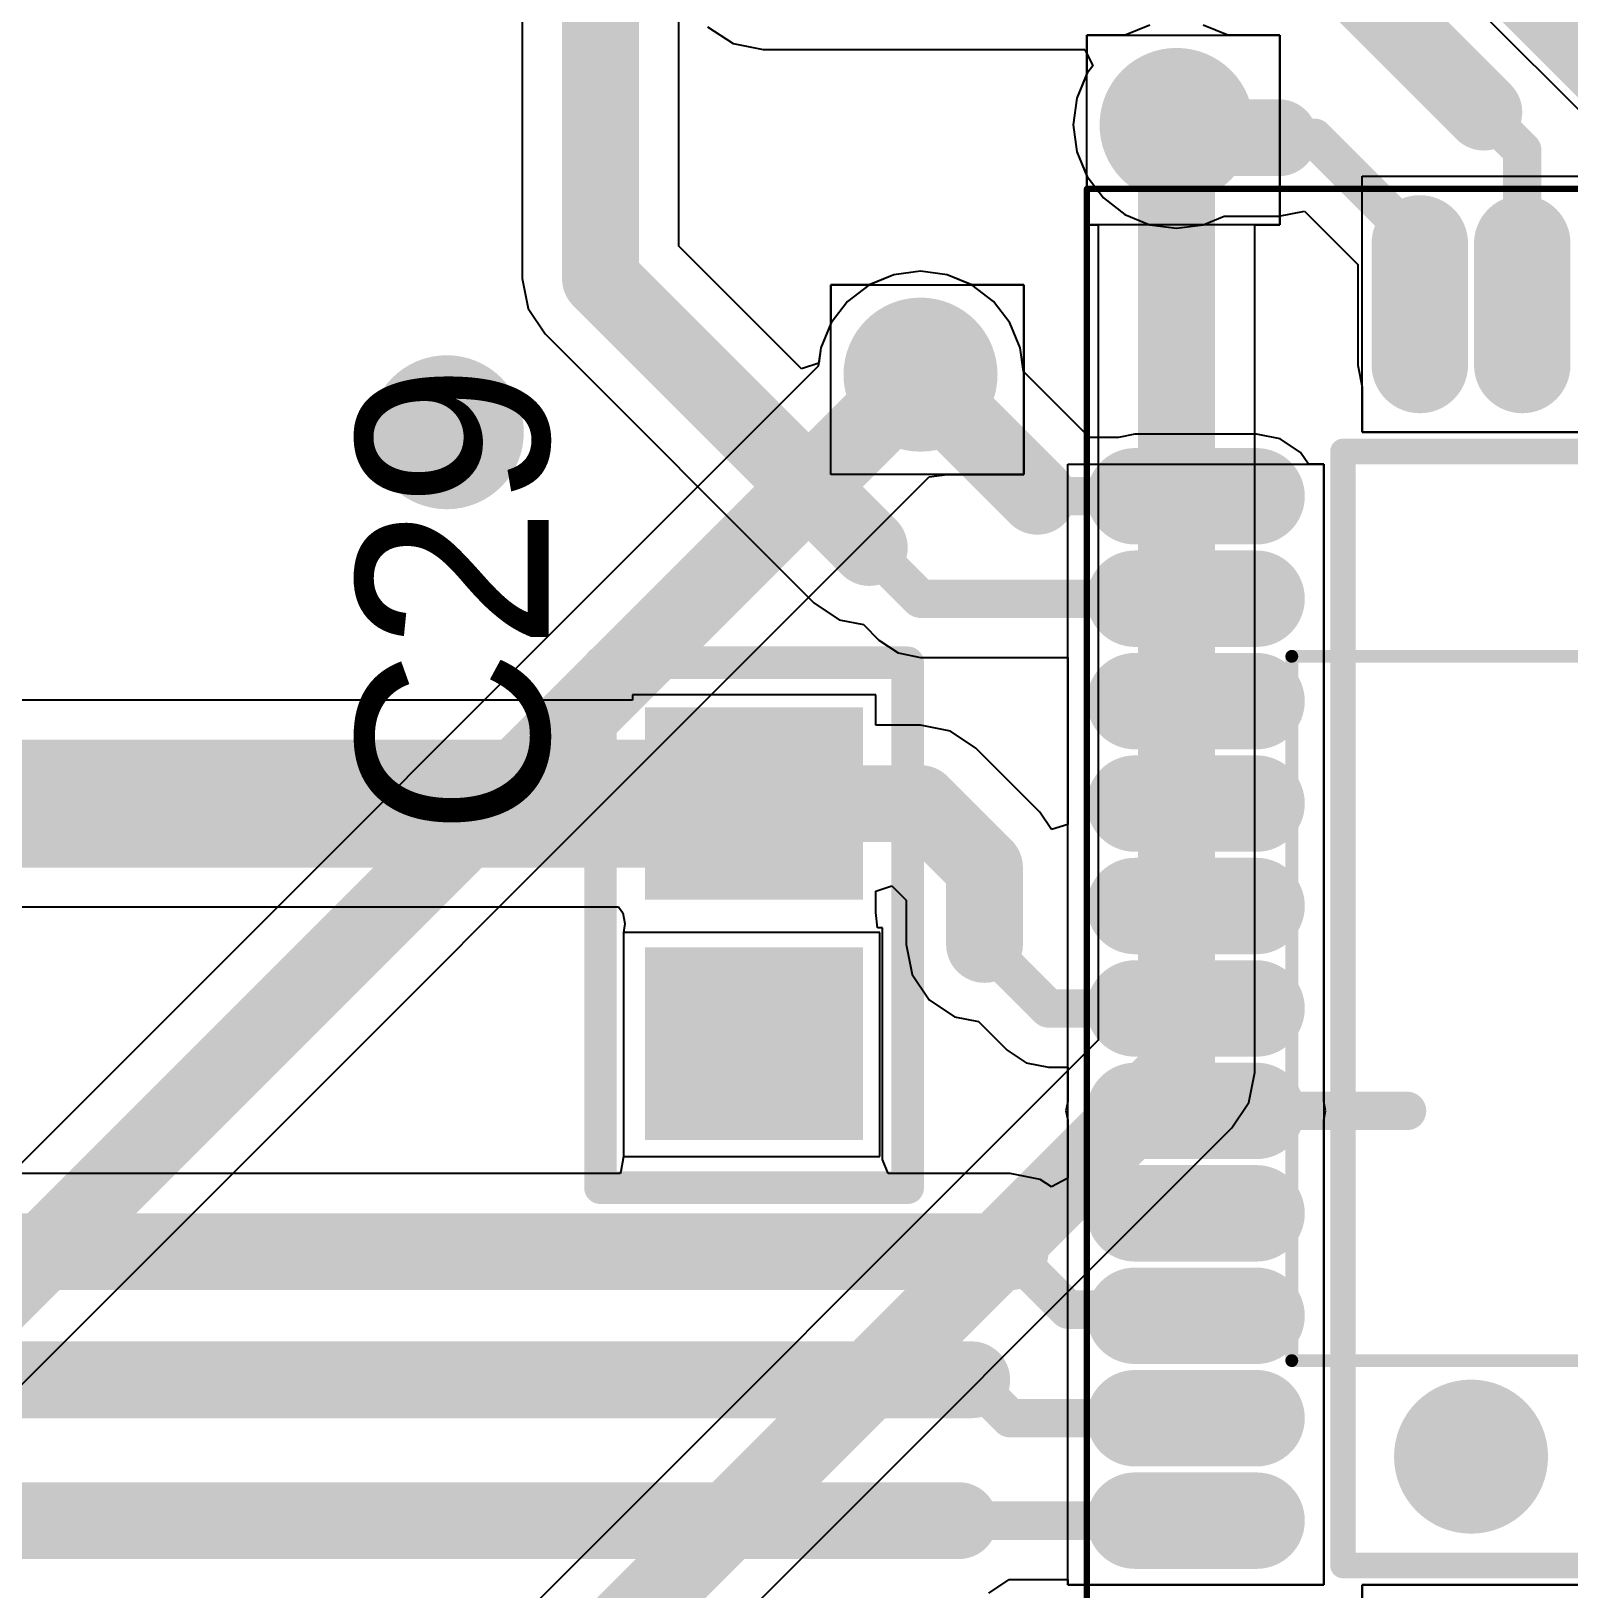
# Model space of a CAD drawing. Header units: millimetres. Extents: x -37 to 96, y -3 to 87.
# Drawn here: x 54.35 to 66.36, y 29.97 to 42.13 of the extents above; entities that cross this region are included whole.
import ezdxf

# ---------------------------------------------------------------- set-up
doc = ezdxf.new("R2010")
doc.units = ezdxf.units.MM
for name, color, linetype in [('BottomLayer', 5, 'Continuous'), ('BottomSolder', 6, 'Continuous'), ('Mechanical13', 56, 'Continuous'), ('Mechanical15', 56, 'Continuous'), ('MultiLayer', 9, 'Continuous'), ('TopLayer', 1, 'Continuous'), ('TopOverlay', 2, 'Continuous'), ('TopPaste', 8, 'Continuous'), ('TopSolder', 216, 'Continuous'), ('ViaHoleLayer', 16, 'Continuous')]:
    doc.layers.add(name, color=color, linetype=linetype)

# ---------------------------------------------------------------- blocks, each defined once
blk = doc.blocks.new('ATMEGA16_44A_26')
at = {"layer": 'Mechanical13', "const_width": 0.0999998}
for points in [[(2.74999958, -8.99999978), (2.74999958, 0.999998)], [(8.24999874, -8.99999978), (8.24999874, 0.999998)], [(8.24999874, -8.99999978), (2.74999958, -8.99999978)]]:
    blk.add_lwpolyline(points, dxfattribs=at)
at = {"layer": 'Mechanical13', "const_width": 0.0499999}
for points in [[(2.7250009, -8.99999978, 1), (2.77499826, -8.99999978, 1)], [(2.7250009, -8.99999978, 1), (2.77499826, -8.99999978, 1)], [(8.22500006, -8.99999978, 1), (8.27499742, -8.99999978, 1)], [(8.22500006, -8.99999978, 1), (8.27499742, -8.99999978, 1)]]:
    blk.add_lwpolyline(points, format="xyb", close=True, dxfattribs=at)
at = {"layer": 'Mechanical15', "const_width": 0.0499999}
for points in [[(-0.90000074, -10.60000166), (-0.90000074, 2.59999734)], [(11.89999906, -10.60000166), (-0.90000074, -10.60000166)]]:
    blk.add_lwpolyline(points, dxfattribs=at)
at = {"layer": 'Mechanical15', "const_width": 0.02499868}
blk.add_lwpolyline([(-0.9125000799999999, -10.60000166, 1), (-0.8875014, -10.60000166, 1)], format="xyb", close=True, dxfattribs=at)
blk.add_lwpolyline([(-0.9125000799999999, -10.60000166, 1), (-0.8875014, -10.60000166, 1)], format="xyb", close=True, dxfattribs=at)
at = {"layer": 'TopLayer', "const_width": 0.5499989}
for points in [[(-0.47500032, -7.20000084), (0.47500032, -7.20000084)], [(-0.47500032, -8.00000178), (0.47500032, -8.00000178)], [(1.49999954, -9.2750005), (1.49999954, -10.22500114)], [(2.30000048, -9.2750005), (2.30000048, -10.22500114)], [(3.09999888, -9.2750005), (3.09999888, -10.22500114)], [(3.89999982, -9.2750005), (3.89999982, -10.22500114)], [(4.700000759999999, -9.2750005), (4.700000759999999, -10.22500114)], [(5.49999916, -9.2750005), (5.49999916, -10.22500114)], [(6.300000099999999, -9.2750005), (6.300000099999999, -10.22500114)], [(7.10000104, -9.2750005), (7.10000104, -10.22500114)], [(7.89999944, -9.2750005), (7.89999944, -10.22500114)], [(8.700000379999999, -9.2750005), (8.700000379999999, -10.22500114)], [(9.49999878, -9.2750005), (9.49999878, -10.22500114)]]:
    blk.add_lwpolyline(points, dxfattribs=at)
at = {"layer": 'TopLayer', "const_width": 0.27499818}
for points in [[(-0.6125006799999999, -7.20000084, 1), (-0.33749996, -7.20000084, 1)], [(0.33749996, -7.20000084, 1), (0.6125006799999999, -7.20000084, 1)], [(-0.6125006799999999, -8.00000178, 1), (-0.33749996, -8.00000178, 1)], [(0.33749996, -8.00000178, 1), (0.6125006799999999, -8.00000178, 1)], [(1.36249918, -9.2750005, 1), (1.6374999, -9.2750005, 1)], [(2.16250012, -9.2750005, 1), (2.43750084, -9.2750005, 1)], [(2.96249852, -9.2750005, 1), (3.23749924, -9.2750005, 1)], [(3.76249946, -9.2750005, 1), (4.03750018, -9.2750005, 1)], [(4.5625004, -9.2750005, 1), (4.83750112, -9.2750005, 1)], [(5.3624988, -9.2750005, 1), (5.63749952, -9.2750005, 1)], [(6.162499739999999, -9.2750005, 1), (6.437500459999999, -9.2750005, 1)], [(6.962500679999999, -9.2750005, 1), (7.237501399999999, -9.2750005, 1)], [(7.76249908, -9.2750005, 1), (8.0374998, -9.2750005, 1)], [(8.56250002, -9.2750005, 1), (8.83750074, -9.2750005, 1)], [(9.36249842, -9.2750005, 1), (9.63749914, -9.2750005, 1)], [(1.36249918, -10.22500114, 1), (1.6374999, -10.22500114, 1)], [(2.16250012, -10.22500114, 1), (2.43750084, -10.22500114, 1)], [(2.96249852, -10.22500114, 1), (3.23749924, -10.22500114, 1)], [(3.76249946, -10.22500114, 1), (4.03750018, -10.22500114, 1)], [(4.5625004, -10.22500114, 1), (4.83750112, -10.22500114, 1)], [(5.3624988, -10.22500114, 1), (5.63749952, -10.22500114, 1)], [(6.162499739999999, -10.22500114, 1), (6.437500459999999, -10.22500114, 1)], [(6.962500679999999, -10.22500114, 1), (7.237501399999999, -10.22500114, 1)], [(7.76249908, -10.22500114, 1), (8.0374998, -10.22500114, 1)], [(8.56250002, -10.22500114, 1), (8.83750074, -10.22500114, 1)], [(9.36249842, -10.22500114, 1), (9.63749914, -10.22500114, 1)]]:
    blk.add_lwpolyline(points, format="xyb", close=True, dxfattribs=at)
at = {"layer": 'TopOverlay', "const_width": 0.1999996}
for points in [[(1.15000024, -8.60000058), (1.15000024, 0.5999987999999999)], [(9.85000062, -8.60000058), (9.85000062, 0.5999987999999999)], [(9.85000062, -8.60000058), (1.15000024, -8.60000058)]]:
    blk.add_lwpolyline(points, dxfattribs=at)
at = {"layer": 'TopOverlay', "const_width": 0.0999998}
for points in [[(1.10000034, -8.60000058, 1), (1.20000014, -8.60000058, 1)], [(1.10000034, -8.60000058, 1), (1.20000014, -8.60000058, 1)], [(9.80000072, -8.60000058, 1), (9.900000519999999, -8.60000058, 1)], [(9.80000072, -8.60000058, 1), (9.900000519999999, -8.60000058, 1)]]:
    blk.add_lwpolyline(points, format="xyb", close=True, dxfattribs=at)
at = {"layer": 'TopPaste', "const_width": 0.5499989}
for points in [[(-0.47500032, -7.20000084), (0.47500032, -7.20000084)], [(-0.47500032, -8.00000178), (0.47500032, -8.00000178)], [(1.49999954, -9.2750005), (1.49999954, -10.22500114)], [(2.30000048, -9.2750005), (2.30000048, -10.22500114)], [(3.09999888, -9.2750005), (3.09999888, -10.22500114)], [(3.89999982, -9.2750005), (3.89999982, -10.22500114)], [(4.700000759999999, -9.2750005), (4.700000759999999, -10.22500114)], [(5.49999916, -9.2750005), (5.49999916, -10.22500114)], [(6.300000099999999, -9.2750005), (6.300000099999999, -10.22500114)], [(7.10000104, -9.2750005), (7.10000104, -10.22500114)], [(7.89999944, -9.2750005), (7.89999944, -10.22500114)], [(8.700000379999999, -9.2750005), (8.700000379999999, -10.22500114)], [(9.49999878, -9.2750005), (9.49999878, -10.22500114)]]:
    blk.add_lwpolyline(points, dxfattribs=at)
at = {"layer": 'TopPaste', "const_width": 0.27499818}
for points in [[(-0.6125006799999999, -7.20000084, 1), (-0.33749996, -7.20000084, 1)], [(0.33749996, -7.20000084, 1), (0.6125006799999999, -7.20000084, 1)], [(-0.6125006799999999, -8.00000178, 1), (-0.33749996, -8.00000178, 1)], [(0.33749996, -8.00000178, 1), (0.6125006799999999, -8.00000178, 1)], [(1.36249918, -9.2750005, 1), (1.6374999, -9.2750005, 1)], [(2.16250012, -9.2750005, 1), (2.43750084, -9.2750005, 1)], [(2.96249852, -9.2750005, 1), (3.23749924, -9.2750005, 1)], [(3.76249946, -9.2750005, 1), (4.03750018, -9.2750005, 1)], [(4.5625004, -9.2750005, 1), (4.83750112, -9.2750005, 1)], [(5.3624988, -9.2750005, 1), (5.63749952, -9.2750005, 1)], [(6.162499739999999, -9.2750005, 1), (6.437500459999999, -9.2750005, 1)], [(6.962500679999999, -9.2750005, 1), (7.237501399999999, -9.2750005, 1)], [(7.76249908, -9.2750005, 1), (8.0374998, -9.2750005, 1)], [(8.56250002, -9.2750005, 1), (8.83750074, -9.2750005, 1)], [(9.36249842, -9.2750005, 1), (9.63749914, -9.2750005, 1)], [(1.36249918, -10.22500114, 1), (1.6374999, -10.22500114, 1)], [(2.16250012, -10.22500114, 1), (2.43750084, -10.22500114, 1)], [(2.96249852, -10.22500114, 1), (3.23749924, -10.22500114, 1)], [(3.76249946, -10.22500114, 1), (4.03750018, -10.22500114, 1)], [(4.5625004, -10.22500114, 1), (4.83750112, -10.22500114, 1)], [(5.3624988, -10.22500114, 1), (5.63749952, -10.22500114, 1)], [(6.162499739999999, -10.22500114, 1), (6.437500459999999, -10.22500114, 1)], [(6.962500679999999, -10.22500114, 1), (7.237501399999999, -10.22500114, 1)], [(7.76249908, -10.22500114, 1), (8.0374998, -10.22500114, 1)], [(8.56250002, -10.22500114, 1), (8.83750074, -10.22500114, 1)], [(9.36249842, -10.22500114, 1), (9.63749914, -10.22500114, 1)]]:
    blk.add_lwpolyline(points, format="xyb", close=True, dxfattribs=at)
at = {"layer": 'TopSolder', "const_width": 0.7531988999999999}
for points in [[(-0.47500032, -7.20000084), (0.47500032, -7.20000084)], [(-0.47500032, -8.00000178), (0.47500032, -8.00000178)], [(1.49999954, -9.2750005), (1.49999954, -10.22500114)], [(2.30000048, -9.2750005), (2.30000048, -10.22500114)], [(3.09999888, -9.2750005), (3.09999888, -10.22500114)], [(3.89999982, -9.2750005), (3.89999982, -10.22500114)], [(4.700000759999999, -9.2750005), (4.700000759999999, -10.22500114)], [(5.49999916, -9.2750005), (5.49999916, -10.22500114)], [(6.300000099999999, -9.2750005), (6.300000099999999, -10.22500114)], [(7.10000104, -9.2750005), (7.10000104, -10.22500114)], [(7.89999944, -9.2750005), (7.89999944, -10.22500114)], [(8.700000379999999, -9.2750005), (8.700000379999999, -10.22500114)], [(9.49999878, -9.2750005), (9.49999878, -10.22500114)]]:
    blk.add_lwpolyline(points, dxfattribs=at)
at = {"layer": 'TopSolder', "const_width": 0.37659818}
for points in [[(-0.66330068, -7.20000084, 1), (-0.28669996, -7.20000084, 1)], [(0.28669996, -7.20000084, 1), (0.66330068, -7.20000084, 1)], [(-0.66330068, -8.00000178, 1), (-0.28669996, -8.00000178, 1)], [(0.28669996, -8.00000178, 1), (0.66330068, -8.00000178, 1)], [(1.31169918, -9.2750005, 1), (1.6882999, -9.2750005, 1)], [(2.11170012, -9.2750005, 1), (2.48830084, -9.2750005, 1)], [(2.91169852, -9.2750005, 1), (3.28829924, -9.2750005, 1)], [(3.71169946, -9.2750005, 1), (4.08830018, -9.2750005, 1)], [(4.5117004, -9.2750005, 1), (4.88830112, -9.2750005, 1)], [(5.311698799999999, -9.2750005, 1), (5.68829952, -9.2750005, 1)], [(6.11169974, -9.2750005, 1), (6.488300459999999, -9.2750005, 1)], [(6.911700679999999, -9.2750005, 1), (7.2883014, -9.2750005, 1)], [(7.71169908, -9.2750005, 1), (8.0882998, -9.2750005, 1)], [(8.51170002, -9.2750005, 1), (8.88830074, -9.2750005, 1)], [(9.311698419999999, -9.2750005, 1), (9.68829914, -9.2750005, 1)], [(1.31169918, -10.22500114, 1), (1.6882999, -10.22500114, 1)], [(2.11170012, -10.22500114, 1), (2.48830084, -10.22500114, 1)], [(2.91169852, -10.22500114, 1), (3.28829924, -10.22500114, 1)], [(3.71169946, -10.22500114, 1), (4.08830018, -10.22500114, 1)], [(4.5117004, -10.22500114, 1), (4.88830112, -10.22500114, 1)], [(5.311698799999999, -10.22500114, 1), (5.68829952, -10.22500114, 1)], [(6.11169974, -10.22500114, 1), (6.488300459999999, -10.22500114, 1)], [(6.911700679999999, -10.22500114, 1), (7.2883014, -10.22500114, 1)], [(7.71169908, -10.22500114, 1), (8.0882998, -10.22500114, 1)], [(8.51170002, -10.22500114, 1), (8.88830074, -10.22500114, 1)], [(9.311698419999999, -10.22500114, 1), (9.68829914, -10.22500114, 1)]]:
    blk.add_lwpolyline(points, format="xyb", close=True, dxfattribs=at)
blk = doc.blocks.new('C_________0805_37')
at = {"layer": 'TopLayer'}
for points in [[(-0.6499986999999999, -0.7499985), (0.6499986999999999, -0.7499985), (-0.6499986999999999, 0.7499985), (0.6499986999999999, 0.7499985)], [(1.22500136, -0.7499985), (2.52499876, -0.7499985), (1.22500136, 0.7499985), (2.52499876, 0.7499985)]]:
    blk.add_solid(points, dxfattribs=at)
at = {"layer": 'TopOverlay', "const_width": 0.254}
for points in [[(2.99999908, 1.20000014), (-1.10000034, 1.20000014)], [(-1.10000034, -1.20000014), (-1.10000034, 1.20000014)], [(2.99999908, -1.20000014), (2.99999908, 1.20000014)], [(2.00000108, -1.20000014), (-1.10000034, -1.20000014)], [(2.99999908, -1.20000014), (2.00000108, -1.20000014)]]:
    blk.add_lwpolyline(points, dxfattribs=at)
at = {"layer": 'TopOverlay', "const_width": 0.127}
for points in [[(-1.16350034, 1.20000014, 1), (-1.03650034, 1.20000014, 1)], [(-1.16350034, 1.20000014, 1), (-1.03650034, 1.20000014, 1)], [(2.93649908, 1.20000014, 1), (3.06349908, 1.20000014, 1)], [(2.93649908, 1.20000014, 1), (3.06349908, 1.20000014, 1)], [(-1.16350034, -1.20000014, 1), (-1.03650034, -1.20000014, 1)], [(-1.16350034, -1.20000014, 1), (-1.03650034, -1.20000014, 1)], [(1.93650108, -1.20000014, 1), (2.06350108, -1.20000014, 1)], [(1.93650108, -1.20000014, 1), (2.06350108, -1.20000014, 1)], [(2.93649908, -1.20000014, 1), (3.06349908, -1.20000014, 1)], [(2.93649908, -1.20000014, 1), (3.06349908, -1.20000014, 1)]]:
    blk.add_lwpolyline(points, format="xyb", close=True, dxfattribs=at)
at = {"layer": 'TopPaste'}
for points in [[(-0.6499986999999999, -0.7499985), (0.6499986999999999, -0.7499985), (-0.6499986999999999, 0.7499985), (0.6499986999999999, 0.7499985)], [(1.22500136, -0.7499985), (2.52499876, -0.7499985), (1.22500136, 0.7499985), (2.52499876, 0.7499985)]]:
    blk.add_solid(points, dxfattribs=at)
at = {"layer": 'TopSolder'}
for points in [[(-0.7515987, -0.8515985), (0.7515987, -0.8515985), (-0.7515987, 0.8515985), (0.7515987, 0.8515985)], [(1.12340136, -0.8515985), (2.62659876, -0.8515985), (1.12340136, 0.8515985), (2.62659876, 0.8515985)]]:
    blk.add_solid(points, dxfattribs=at)

msp = doc.modelspace()

# ---------------------------------------------------------------- linework, layer by layer
at = {"layer": 'BottomLayer'}
for p, q in [((64.96577304, 42.99309664), (69.39309718, 38.56577249999999)), ((62.59999926, 40.6205944), (62.59999926, 42.10000216)), ((62.59999926, 42.10000216), (64.10690252, 42.10000216)), ((62.8994551, 42.10000216), (62.59999926, 42.10000216)), ((62.59999926, 42.10000216), (62.59999926, 41.80054632)), ((63.09115906, 42.17940763999999), (62.8994551, 42.10000216)), ((63.7005457, 42.10000216), (63.50884174, 42.17940763999999)), ((64.10690252, 42.10000216), (63.7005457, 42.10000216)), ((64.10690252, 42.10000216), (64.10690252, 40.6205944)), ((64.10690252, 40.6205944), (64.10690252, 42.10000216)), ((62.59999926, 41.80054632), (62.52059377999999, 41.60884236)), ((62.52059377999999, 41.60884236), (62.49309828, 41.40000102)), ((62.49309828, 41.40000102), (62.52059377999999, 41.19115968)), ((62.52059377999999, 41.19115968), (62.59999926, 40.99945571999999)), ((62.59999926, 40.99945571999999), (62.59999926, 40.6205944)), ((64.10690252, 40.6205944), (62.59999926, 40.6205944)), ((62.59999926, 40.6205944), (62.68824648, 40.6205944)), ((62.68824648, 40.6205944), (62.68824648, 34.2533986)), ((63.91175432, 34.00000058), (63.91175432, 40.6205944)), ((63.91175432, 40.6205944), (64.10690252, 40.6205944)), ((60.59999817999999, 38.67059322), (60.59999817999999, 40.15000097999999)), ((60.59999817999999, 40.15000097999999), (62.10690143999999, 40.15000097999999)), ((60.89945402, 40.15000097999999), (60.59999817999999, 40.15000097999999)), ((60.59999817999999, 40.15000097999999), (60.59999817999999, 39.85054514)), ((61.09115798, 40.22940646), (60.89945402, 40.15000097999999)), ((61.29999932, 40.25690195999999), (61.09115798, 40.22940646)), ((61.50884066, 40.22940646), (61.29999932, 40.25690195999999)), ((61.70054462, 40.15000097999999), (61.50884066, 40.22940646)), ((62.10690143999999, 40.15000097999999), (61.70054462, 40.15000097999999)), ((62.10690143999999, 40.15000097999999), (62.10690143999999, 38.67059322)), ((62.10690143999999, 38.67059322), (62.10690143999999, 40.15000097999999)), ((60.59999817999999, 39.85054514), (60.52059269999999, 39.65884118)), ((60.52059269999999, 39.65884118), (60.50192877999999, 39.5170787)), ((60.50192877999999, 39.5170787), (48.69660314, 27.71175306)), ((49.38257331999999, 26.66742444), (61.36707818, 38.6519293)), ((62.10690143999999, 38.67059322), (60.59999817999999, 38.67059322)), ((61.36707818, 38.6519293), (61.50884066, 38.67059322)), ((61.50884066, 38.67059322), (62.10690143999999, 38.67059322)), ((62.68824648, 34.2533986), (56.24660328, 27.81175286)), ((63.8651885, 33.76589131999999), (63.91175432, 34.00000058)), ((63.7325751, 33.56742334), (63.8651885, 33.76589131999999)), ((56.93257346, 26.76742424), (63.7325751, 33.56742334))]:
    msp.add_line(p, q, dxfattribs=at)
for points, const_width in [([(65.30000148, 43.79999876), (70.1999993, 38.90000094)], 1.00000054), ([(63.30000039999999, 34.00000058), (63.30000039999999, 41.40000102)], 0.5999987999999999), ([(48.94999862, 27.09999914), (61.29999932, 39.44999984)], 0.5999987999999999), ([(56.49999876, 27.19999894), (63.30000039999999, 34.00000058)], 0.5999987999999999)]:
    msp.add_lwpolyline(points, dxfattribs=dict(at, const_width=const_width))
for points, const_width in [([(63.05000089999999, 41.40000102, 1), (63.54999989999999, 41.40000102, 1)], 0.499999), ([(63.15000069999999, 41.40000102, 1), (63.4500001, 41.40000102, 1)], 0.2999994), ([(61.04999982, 39.44999984, 1), (61.54999881999999, 39.44999984, 1)], 0.499999), ([(61.14999962, 39.44999984, 1), (61.44999901999999, 39.44999984, 1)], 0.2999994), ([(57.34999198, 38.99999058, 1), (57.84999098, 38.99999058, 1)], 0.499999), ([(63.15000069999999, 34.00000058, 1), (63.4500001, 34.00000058, 1)], 0.2999994), ([(63.15000069999999, 34.00000058, 1), (63.4500001, 34.00000058, 1)], 0.2999994), ([(65.34999121999999, 30.99999134, 1), (65.84999022, 30.99999134, 1)], 0.499999)]:
    msp.add_lwpolyline(points, format="xyb", close=True, dxfattribs=dict(at, const_width=const_width))
at = {"layer": 'BottomSolder', "const_width": 0.601599}
for points in [[(62.9992009, 41.40000102, 1), (63.6007999, 41.40000102, 1)], [(60.99919982, 39.44999984, 1), (61.60079882, 39.44999984, 1)], [(57.29919198, 38.99999058, 1), (57.90079098, 38.99999058, 1)], [(65.29919122, 30.99999134, 1), (65.90079021999999, 30.99999134, 1)]]:
    msp.add_lwpolyline(points, format="xyb", close=True, dxfattribs=at)
at = {"layer": 'MultiLayer', "const_width": 0.499999}
for points in [[(63.05000089999999, 41.40000102, 1), (63.54999989999999, 41.40000102, 1)], [(61.04999982, 39.44999984, 1), (61.54999881999999, 39.44999984, 1)], [(57.34999198, 38.99999058, 1), (57.84999098, 38.99999058, 1)], [(65.34999121999999, 30.99999134, 1), (65.84999022, 30.99999134, 1)]]:
    msp.add_lwpolyline(points, format="xyb", close=True, dxfattribs=at)
at = {"layer": 'TopLayer'}
for p, q in [((58.18824531999999, 43.69999895999999), (58.18824531999999, 40.20000088)), ((59.41175315999999, 40.45339636), (59.41175315999999, 42.27656772)), ((59.63742454, 42.16742646), (59.83588998, 42.03481306)), ((59.83588998, 42.03481306), (60.06999923999999, 41.98824724)), ((60.06999923999999, 41.98824724), (62.58292029999999, 41.98824724)), ((62.58292029999999, 41.98824724), (62.64554908, 41.86124724)), ((62.64554908, 41.86124724), (62.60120322, 41.80345208)), ((62.60120322, 41.80345208), (62.52059377999999, 41.60884236)), ((62.52059377999999, 41.60884236), (62.49309828, 41.40000102)), ((62.49309828, 41.40000102), (62.52059377999999, 41.19115968)), ((62.52059377999999, 41.19115968), (62.60120322, 40.99654996)), ((62.60120322, 40.99654996), (62.72943512, 40.82943573999999)), ((64.75000004, 41.00000182), (73.50000032, 41.00000182)), ((64.75000004, 39.00000074), (64.75000004, 41.00000182)), ((62.72943512, 40.82943573999999), (62.89654933999999, 40.70120384)), ((62.89654933999999, 40.70120384), (63.09115906, 40.6205944)), ((63.50884174, 40.6205944), (63.67217135999999, 40.6882473)), ((63.67217135999999, 40.6882473), (64.0999988, 40.6882473)), ((64.0999988, 40.6882473), (64.29842106, 40.72771382)), ((64.29842106, 40.72771382), (64.71569734, 40.31043754)), ((63.09115906, 40.6205944), (63.30000039999999, 40.5930989)), ((63.30000039999999, 40.5930989), (63.50884174, 40.6205944)), ((60.3708343, 39.49431522), (59.41175315999999, 40.45339636)), ((64.71569734, 40.31043754), (64.71569734, 39.52499588)), ((58.18824531999999, 40.20000088), (58.23481114, 39.96589162)), ((60.89654826, 40.14879702), (60.72943404, 40.02056512)), ((61.09115798, 40.22940646), (60.89654826, 40.14879702)), ((61.29999932, 40.25690195999999), (61.09115798, 40.22940646)), ((61.50884066, 40.22940646), (61.29999932, 40.25690195999999)), ((61.70345037999999, 40.14879702), (61.50884066, 40.22940646)), ((61.8705646, 40.02056512), (61.70345037999999, 40.14879702)), ((58.23481114, 39.96589162), (58.36742453999999, 39.76742618)), ((60.72943404, 40.02056512), (60.60120214, 39.8534509)), ((61.9987965, 39.8534509), (61.8705646, 40.02056512)), ((60.60120214, 39.8534509), (60.52059269999999, 39.65884118)), ((62.07940593999999, 39.65884118), (61.9987965, 39.8534509)), ((58.36742453999999, 39.76742618), (60.46742541999999, 37.6674253)), ((60.52059269999999, 39.65884118), (60.50492344, 39.53983202)), ((62.10375438, 39.47389616), (62.07940593999999, 39.65884118)), ((60.50492344, 39.53983202), (60.3708343, 39.49431522)), ((62.61883844, 38.9588121), (62.10375438, 39.47389616)), ((64.71569734, 39.52499588), (64.75000004, 39.35254512)), ((64.75000004, 39.35254512), (64.75000004, 39.00000074)), ((62.84686186, 38.9588121), (62.61883844, 38.9588121)), ((62.97500231999999, 38.984301), (62.84686186, 38.9588121)), ((63.92500295999999, 38.984301), (62.97500231999999, 38.984301)), ((64.11033914, 38.94743544), (63.92500295999999, 38.984301)), ((64.26745845999999, 38.84245216), (64.11033914, 38.94743544)), ((73.50000032, 39.00000074), (64.75000004, 39.00000074)), ((64.75000004, 39.00000074), (69.1277764, 39.00000074)), ((64.32923126, 38.75000124), (64.26745845999999, 38.84245216)), ((62.44999702, 30.00000096), (62.44999702, 38.75000124)), ((62.44999702, 38.75000124), (64.4499981, 38.75000124)), ((64.4499981, 38.75000124), (64.32923126, 38.75000124)), ((64.4499981, 38.75000124), (64.4499981, 30.00000096)), ((64.4499981, 33.77222099999999), (64.4499981, 38.75000124)), ((60.46742541999999, 37.6674253), (60.66589085999999, 37.53481189999999)), ((60.66589085999999, 37.53481189999999), (60.8536756, 37.4974612)), ((60.8536756, 37.4974612), (60.97557274, 37.37556405999999)), ((60.97557274, 37.37556405999999), (61.12442181999999, 37.27610528)), ((61.12442181999999, 37.27610528), (61.3000044, 37.24118027999999)), ((61.3000044, 37.24118027999999), (62.44999702, 37.24118027999999)), ((62.44999702, 37.24118027999999), (62.44999702, 35.93577775999999)), ((59.05000889999999, 36.9068985), (52.13423152, 36.9068985)), ((60.9500051, 36.94999468), (59.05000889999999, 36.94999468)), ((59.05000889999999, 36.94999468), (59.05000889999999, 36.9068985)), ((60.9500051, 36.7117503), (60.9500051, 36.94999468)), ((61.30000186, 36.7117503), (60.9500051, 36.7117503)), ((61.53411112, 36.66518448), (61.30000186, 36.7117503)), ((61.73257655999999, 36.53257108), (61.53411112, 36.66518448)), ((62.23257555999999, 36.03257208), (61.73257655999999, 36.53257108)), ((62.32299702, 35.89725104), (62.23257555999999, 36.03257208)), ((62.44999702, 35.93577775999999), (62.32299702, 35.89725104)), ((60.9500051, 35.4148517), (61.07700509999999, 35.45784374)), ((60.9500051, 35.25599756), (60.9500051, 35.4148517)), ((61.07700509999999, 35.45784374), (61.18824693999999, 35.3466019)), ((51.80000308, 35.29309426), (58.93837082, 35.29309426)), ((58.93837082, 35.29309426), (58.940192, 35.29239068)), ((58.940192, 35.29239068), (58.97561738, 35.24754951999999)), ((61.18824693999999, 35.3466019), (61.18824693999999, 35.00000112)), ((58.97561738, 35.24754951999999), (58.99004458, 35.1636584)), ((58.99004458, 35.1636584), (58.98125364, 35.09374998)), ((60.95000763999999, 35.24999808), (60.9500051, 35.25599756)), ((60.96448564, 35.12899502), (60.95000763999999, 35.24999808)), ((58.98125364, 35.09374998), (58.98125618, 35.09374998)), ((58.98125618, 35.09375252), (58.98125618, 33.3437484)), ((60.98125725999999, 35.09374998), (58.98125618, 35.09375252)), ((58.98125618, 35.09374998), (58.98125618, 33.34375348)), ((61.0040055, 35.12899502), (60.96448564, 35.12899502)), ((60.98125725999999, 33.3437484), (60.98125725999999, 35.09374998)), ((61.0040055, 33.3387573), (61.0040055, 35.12899502)), ((61.18824693999999, 35.00000112), (61.23481275999999, 34.76589186)), ((61.23481275999999, 34.76589186), (61.36742615999999, 34.56742642)), ((61.36742615999999, 34.56742642), (61.56589159999999, 34.43481302)), ((61.56589159999999, 34.43481302), (61.75367634000001, 34.39746232)), ((61.75367634000001, 34.39746232), (61.97557327999999, 34.17556537999999)), ((61.97557327999999, 34.17556537999999), (62.12442235999999, 34.0761066)), ((62.12442235999999, 34.0761066), (62.30000494, 34.04118159999999)), ((62.30000494, 34.04118159999999), (62.44999702, 34.04118159999999)), ((62.44999702, 34.04118159999999), (62.44999702, 33.7721702)), ((62.44999702, 33.7721702), (62.43564094, 33.6999961)), ((62.43564094, 33.6999961), (62.44999702, 33.627822)), ((64.46436433999999, 33.6999961), (64.4499981, 33.77222099999999)), ((64.4499981, 33.6277712), (64.46436433999999, 33.6999961)), ((62.44999702, 33.627822), (62.44999702, 33.17367762)), ((64.4499981, 30.00000096), (64.4499981, 33.6277712)), ((58.98125364, 33.3437484), (58.95875431999999, 33.22606766)), ((58.98125618, 33.34375348), (58.98125109999999, 33.3437484)), ((58.98125109999999, 33.3437484), (58.98125364, 33.3437484)), ((58.98125618, 33.3437484), (60.98125725999999, 33.3437484)), ((61.00400804, 33.32099761999999), (61.0040055, 33.3387573)), ((58.95313838, 33.21175476), (52.39999934, 33.21175476)), ((58.95875431999999, 33.22606766), (58.95313838, 33.21175476)), ((61.04687562, 33.21175476), (61.00400804, 33.32099761999999)), ((62.00000046, 33.21175476), (61.04687562, 33.21175476)), ((62.23410972, 33.16518893999999), (62.00000046, 33.21175476)), ((62.32299702, 33.10579612), (62.23410972, 33.16518893999999)), ((62.44999702, 33.17367762), (62.32299702, 33.10579612)), ((61.83411052, 29.93481186), (61.99329993999999, 30.04118198)), ((61.99329993999999, 30.04118198), (62.44999702, 30.04118198)), ((62.44999702, 30.04118198), (62.44999702, 30.00000096)), ((64.4499981, 30.00000096), (62.44999702, 30.00000096)), ((62.44999702, 30.00000096), (64.4499981, 30.00000096)), ((64.75000004, 30.00000096), (73.74999982, 30.00000096)), ((64.75000004, 27.99999988), (64.75000004, 30.00000096)), ((69.1278272, 30.00000096), (64.75000004, 30.00000096)), ((64.75000004, 30.00000096), (64.75000004, 29.64744642))]:
    msp.add_line(p, q, dxfattribs=at)
for points, const_width in [([(58.79999924, 40.20000088), (58.79999924, 43.69999895999999)], 0.5999987999999999), ([(64.87279126, 43.59999916), (66.75000112, 41.7227893)], 0.5999987999999999), ([(64.60000034, 42.60000116), (65.70000068, 41.50000082)], 0.5999987999999999), ([(65.70000068, 41.50000082), (66.00000262, 41.19999888)], 0.2999994), ([(63.30000039999999, 41.30000122), (64.0999988, 41.30000122)], 0.5999987999999999), ([(64.0999988, 41.30000122), (64.37499697999999, 41.30000122)], 0.2999994), ([(64.37499697999999, 41.30000122), (65.20000168, 40.47499652)], 0.2999994), ([(66.00000262, 39.9999962), (66.00000262, 41.19999888)], 0.2999994), ([(65.20000168, 39.9999962), (65.20000168, 40.47499652)], 0.2999994), ([(58.79999924, 40.20000088), (60.90000011999999, 38.09999999999999)], 0.5999987999999999), ([(61.29999932, 39.41250182), (61.29999932, 39.44999984)], 0.5999987999999999), ([(61.29999932, 39.41250182), (62.21250447999999, 38.49999666)], 0.5999987999999999), ([(62.21250447999999, 38.49999666), (63.45000263999999, 38.49999666)], 0.2999994), ([(60.90000011999999, 38.09999999999999), (61.3000044, 37.69999572)], 0.2999994), ([(61.3000044, 37.69999572), (63.45000263999999, 37.69999572)], 0.2999994), ([(51.80000308, 36.09999638), (60.000007, 36.09999638)], 1.00000054), ([(60.000007, 36.09999638), (61.30000186, 36.09999638)], 0.5999987999999999), ([(61.30000186, 36.09999638), (61.80000086, 35.59999738)], 0.5999987999999999), ([(61.80000086, 35.00000112), (61.80000086, 35.59999738)], 0.5999987999999999), ([(61.80000086, 35.00000112), (62.30000494, 34.49999704)], 0.2999994), ([(62.30000494, 34.49999704), (63.45000263999999, 34.49999704)], 0.2999994), ([(63.45000263999999, 33.6999961), (65.09999934, 33.70000118)], 0.2999994), ([(52.39999934, 32.60000084), (62.00000046, 32.60000084)], 0.5999987999999999), ([(62.00000046, 32.60000084), (62.45217125999999, 32.14783004)], 0.2999994), ([(62.45217125999999, 32.14783004), (63.40216935999999, 32.14783004)], 0.2999994), ([(63.40216935999999, 32.14783004), (63.45000263999999, 32.09999676)], 0.2999994), ([(53.10000048, 31.6000003), (61.70000106, 31.6000003)], 0.5999987999999999), ([(61.70000106, 31.6000003), (62.00000046, 31.3000009)], 0.2999994), ([(62.00000046, 31.3000009), (63.44999755999999, 31.3000009)], 0.2999994), ([(63.44999755999999, 31.3000009), (63.45000263999999, 31.29999582)], 0.2999994), ([(53.89999888, 30.49999996), (61.60000126, 30.49999996)], 0.5999987999999999), ([(61.60000126, 30.49999996), (61.60000379999999, 30.49999742)], 0.2999994), ([(61.60000379999999, 30.49999742), (63.45000263999999, 30.49999742)], 0.2999994)]:
    msp.add_lwpolyline(points, dxfattribs=dict(at, const_width=const_width))
for points, const_width in [([(63.05000089999999, 41.40000102, 1), (63.54999989999999, 41.40000102, 1)], 0.499999), ([(65.55000098000001, 41.50000082, 1), (65.85000038, 41.50000082, 1)], 0.2999994), ([(65.62500209999999, 41.50000082, 1), (65.77499925999999, 41.50000082, 1)], 0.1499997), ([(63.15000069999999, 41.30000122, 1), (63.4500001, 41.30000122, 1)], 0.2999994), ([(63.9499991, 41.30000122, 1), (64.24999849999999, 41.30000122, 1)], 0.2999994), ([(64.02500022, 41.30000122, 1), (64.17499738, 41.30000122, 1)], 0.1499997), ([(64.2999984, 41.30000122, 1), (64.44999555999999, 41.30000122, 1)], 0.1499997), ([(64.2999984, 41.30000122, 1), (64.44999555999999, 41.30000122, 1)], 0.1499997), ([(65.92500403999999, 41.19999888, 1), (66.07500119999999, 41.19999888, 1)], 0.1499997), ([(65.92500403999999, 41.19999888, 1), (66.07500119999999, 41.19999888, 1)], 0.1499997), ([(65.12500309999999, 40.47499652, 1), (65.27500026, 40.47499652, 1)], 0.1499997), ([(65.12500309999999, 40.47499652, 1), (65.27500026, 40.47499652, 1)], 0.1499997), ([(58.64999954, 40.20000088, 1), (58.94999893999999, 40.20000088, 1)], 0.2999994), ([(58.64999954, 40.20000088, 1), (58.94999893999999, 40.20000088, 1)], 0.2999994), ([(65.12500309999999, 39.9999962, 1), (65.27500026, 39.9999962, 1)], 0.1499997), ([(65.92500403999999, 39.9999962, 1), (66.07500119999999, 39.9999962, 1)], 0.1499997), ([(61.04999982, 39.44999984, 1), (61.54999881999999, 39.44999984, 1)], 0.499999), ([(61.14999962, 39.44999984, 1), (61.44999901999999, 39.44999984, 1)], 0.2999994), ([(61.14999962, 39.41250182, 1), (61.44999901999999, 39.41250182, 1)], 0.2999994), ([(61.14999962, 39.41250182, 1), (61.44999901999999, 39.41250182, 1)], 0.2999994), ([(57.34999198, 38.99999058, 1), (57.84999098, 38.99999058, 1)], 0.499999), ([(62.06250478, 38.49999666, 1), (62.36250417999999, 38.49999666, 1)], 0.2999994), ([(62.1375059, 38.49999666, 1), (62.28750306, 38.49999666, 1)], 0.1499997), ([(63.37500406, 38.49999666, 1), (63.52500121999999, 38.49999666, 1)], 0.1499997), ([(60.75000042, 38.09999999999999, 1), (61.04999982, 38.09999999999999, 1)], 0.2999994), ([(60.82500153999999, 38.09999999999999, 1), (60.97499869999999, 38.09999999999999, 1)], 0.1499997), ([(61.22500581999999, 37.69999572, 1), (61.37500297999999, 37.69999572, 1)], 0.1499997), ([(61.22500581999999, 37.69999572, 1), (61.37500297999999, 37.69999572, 1)], 0.1499997), ([(63.37500406, 37.69999572, 1), (63.52500121999999, 37.69999572, 1)], 0.1499997), ([(59.7500075, 36.09999638, 1), (60.25000649999999, 36.09999638, 1)], 0.499999), ([(59.85000729999999, 36.09999638, 1), (60.15000669999999, 36.09999638, 1)], 0.2999994), ([(61.15000215999999, 36.09999638, 1), (61.45000156, 36.09999638, 1)], 0.2999994), ([(61.15000215999999, 36.09999638, 1), (61.45000156, 36.09999638, 1)], 0.2999994), ([(61.65000116, 35.59999738, 1), (61.95000056, 35.59999738, 1)], 0.2999994), ([(61.65000116, 35.59999738, 1), (61.95000056, 35.59999738, 1)], 0.2999994), ([(61.65000116, 35.00000112, 1), (61.95000056, 35.00000112, 1)], 0.2999994), ([(61.72500227999999, 35.00000112, 1), (61.87499944, 35.00000112, 1)], 0.1499997), ([(62.22500635999999, 34.49999704, 1), (62.37500352, 34.49999704, 1)], 0.1499997), ([(62.22500635999999, 34.49999704, 1), (62.37500352, 34.49999704, 1)], 0.1499997), ([(63.37500406, 34.49999704, 1), (63.52500121999999, 34.49999704, 1)], 0.1499997), ([(63.37500406, 33.6999961, 1), (63.52500121999999, 33.6999961, 1)], 0.1499997), ([(65.02500076, 33.70000118, 1), (65.17499792, 33.70000118, 1)], 0.1499997), ([(61.85000075999999, 32.60000084, 1), (62.15000016, 32.60000084, 1)], 0.2999994), ([(61.92500188, 32.60000084, 1), (62.07499904, 32.60000084, 1)], 0.1499997), ([(62.37717268, 32.14783004, 1), (62.52716984, 32.14783004, 1)], 0.1499997), ([(62.37717268, 32.14783004, 1), (62.52716984, 32.14783004, 1)], 0.1499997), ([(63.32717077999999, 32.14783004, 1), (63.47716793999999, 32.14783004, 1)], 0.1499997), ([(63.32717077999999, 32.14783004, 1), (63.47716793999999, 32.14783004, 1)], 0.1499997), ([(63.37500406, 32.09999676, 1), (63.52500121999999, 32.09999676, 1)], 0.1499997), ([(61.55000136, 31.6000003, 1), (61.85000075999999, 31.6000003, 1)], 0.2999994), ([(61.62500247999999, 31.6000003, 1), (61.77499963999999, 31.6000003, 1)], 0.1499997), ([(61.92500188, 31.3000009, 1), (62.07499904, 31.3000009, 1)], 0.1499997), ([(61.92500188, 31.3000009, 1), (62.07499904, 31.3000009, 1)], 0.1499997), ([(63.37499898, 31.3000009, 1), (63.52499614, 31.3000009, 1)], 0.1499997), ([(63.37499898, 31.3000009, 1), (63.52499614, 31.3000009, 1)], 0.1499997), ([(63.37500406, 31.29999582, 1), (63.52500121999999, 31.29999582, 1)], 0.1499997), ([(65.34999121999999, 30.99999134, 1), (65.84999022, 30.99999134, 1)], 0.499999), ([(61.45000156, 30.49999996, 1), (61.75000095999999, 30.49999996, 1)], 0.2999994), ([(61.52500268, 30.49999996, 1), (61.67499983999999, 30.49999996, 1)], 0.1499997), ([(61.52500522, 30.49999742, 1), (61.67500238, 30.49999742, 1)], 0.1499997), ([(61.52500522, 30.49999742, 1), (61.67500238, 30.49999742, 1)], 0.1499997), ([(63.37500406, 30.49999742, 1), (63.52500121999999, 30.49999742, 1)], 0.1499997)]:
    msp.add_lwpolyline(points, format="xyb", close=True, dxfattribs=dict(at, const_width=const_width))
at = {"layer": 'TopSolder', "const_width": 0.601599}
for points in [[(62.9992009, 41.40000102, 1), (63.6007999, 41.40000102, 1)], [(60.99919982, 39.44999984, 1), (61.60079882, 39.44999984, 1)], [(57.29919198, 38.99999058, 1), (57.90079098, 38.99999058, 1)], [(65.29919122, 30.99999134, 1), (65.90079021999999, 30.99999134, 1)]]:
    msp.add_lwpolyline(points, format="xyb", close=True, dxfattribs=at)
at = {"layer": 'ViaHoleLayer', "const_width": 0.2999994}
for points in [[(63.15000069999999, 41.40000102, 1), (63.4500001, 41.40000102, 1)], [(61.14999962, 39.44999984, 1), (61.44999901999999, 39.44999984, 1)], [(57.44999177999999, 38.99999058, 1), (57.74999118, 38.99999058, 1)], [(65.44999102, 30.99999134, 1), (65.74999042, 30.99999134, 1)]]:
    msp.add_lwpolyline(points, format="xyb", close=True, dxfattribs=at)

# ---------------------------------------------------------------- block references
at = {"rotation": 270}
for name, p in [('ATMEGA16_44A_26', (73.20000345999999, 39.9999962)), ('C_________0805_37', (60.000007, 36.09999638))]:
    msp.add_blockref(name, p, dxfattribs=at)

# ---------------------------------------------------------------- texts
at = {"layer": 'TopOverlay'}
msp.add_text('C29', height=1.49999954, rotation=90, dxfattribs=at).set_placement((58.39455936, 35.85110177999999))

doc.saveas('drawing.dxf')
